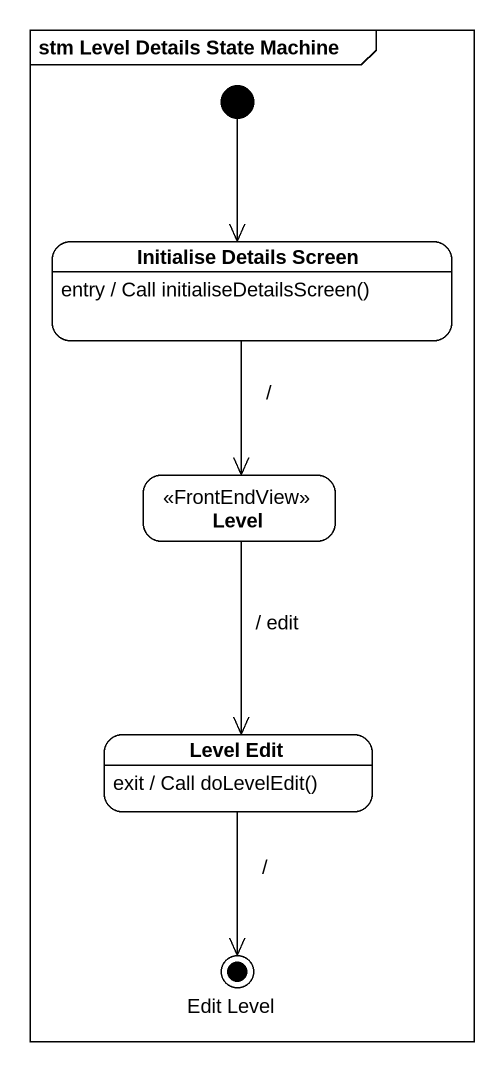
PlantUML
@startuml
mainframe stm Level Details State Machine
hide empty description
state "Initialise Details Screen" as Initialise_Details_Screen
Initialise_Details_Screen : entry / Call initialiseDetailsScreen()
state Level <<FrontEndView>>
state "Level Edit" as Level_Edit
Level_Edit : exit / Call doLevelEdit()
state "Edit Level" as Edit_Level <<end>>
[*] --> Initialise_Details_Screen
Initialise_Details_Screen --> Level : /
Level --> Level_Edit : / edit
Level_Edit --> Edit_Level : /
@enduml
